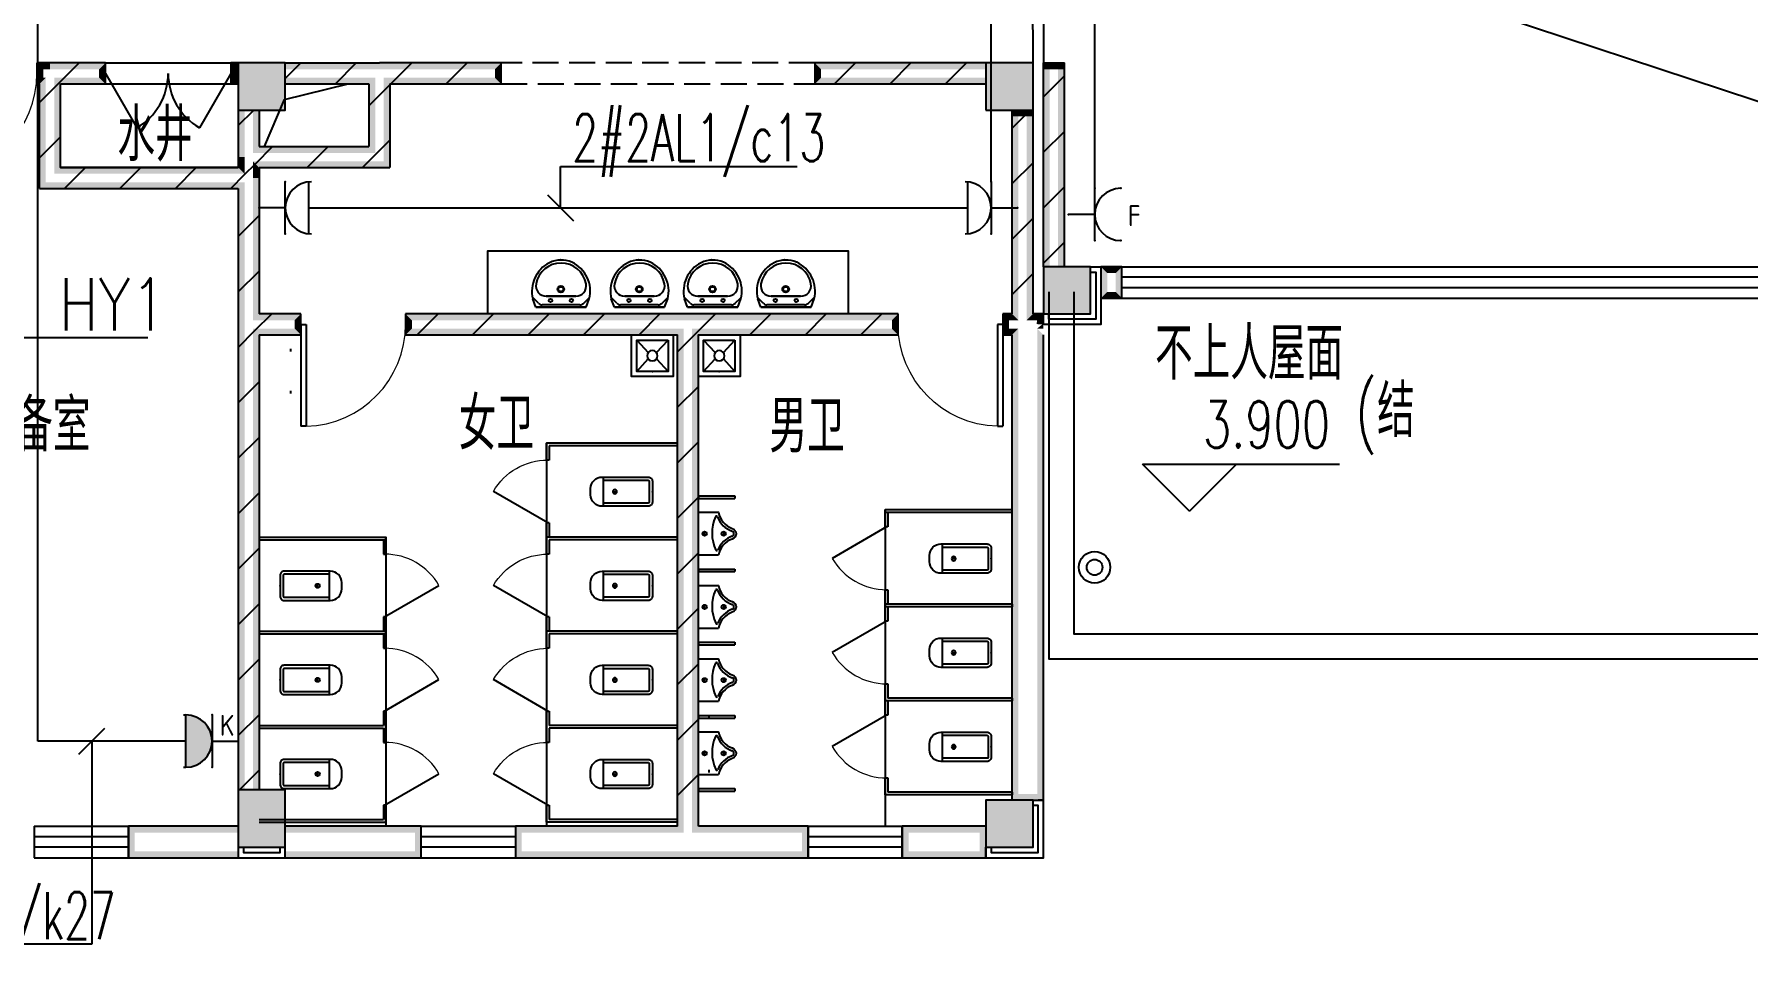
# Model space of a CAD drawing. Extents: x 101023 to 279373, y -114511 to 293844.
# Drawn here: x 171530 to 187914, y 131160 to 139963 of the extents above; entities that cross this region are included whole.
import ezdxf
from ezdxf.enums import TextEntityAlignment as Align

# ---------------------------------------------------------------- set-up
doc = ezdxf.new("R2010")
doc.units = 0
doc.header["$LTSCALE"] = 1000
doc.header["$MEASUREMENT"] = 0
doc.linetypes.add('DASH', pattern=[0.35, 0.25, -0.1])
for name, color, linetype in [('A-DOOR-HOLE', 161, 'Continuous'), ('A-Fixt', 81, 'Continuous'), ('A-WALL-PATT', 252, 'Continuous'), ('BZ', 7, 'Continuous'), ('COLUMN', 2, 'Continuous'), ('DIM-照明', 3, 'Continuous'), ('DIM_ELEV', 3, 'Continuous'), ('DOOR_FIRE', 4, 'Continuous'), ('EQUIP-插座', 3, 'Continuous'), ('PUB_HATCH', 8, 'Continuous'), ('PUB_TEXT', 7, 'Continuous'), ('PUB_WALL', 2, 'Continuous'), ('STAIR', 2, 'Continuous'), ('WALL', 2, 'Continuous'), ('WINDOW', 2, 'Continuous'), ('WIRE-照明', 6, 'Continuous'), ('厕卫厨', 252, 'Continuous'), ('厨卫', 252, 'Continuous'), ('排水', 153, 'Continuous'), ('看线', 30, 'Continuous')]:
    doc.layers.add(name, color=color, linetype=linetype)
doc.styles.add('_TCH_DIM', font='simplex.shx', dxfattribs={"bigfont": 'gbcbig.shx'})
doc.styles.add('_TEL_ATTDEF', font='gbenor', dxfattribs={"bigfont": 'gbcbig'})
doc.styles.add('_TEL_DIM', font='simplex.shx', dxfattribs={"width": 0.8, "height": 3.5, "bigfont": 'gbcbig.shx'})
doc.styles.get("Standard").update_dxf_attribs({"font": 'simplex.shx', "width": 0.8, "bigfont": 'gbcbig.shx'})
pattern_1 = [(45, (-906447.23, -635367.28), (-265.16515, 265.16515), [])]

# ---------------------------------------------------------------- blocks, each defined once
blk = doc.blocks.new('$equip$00002810')
for p, q in [((0.5, 0.5), (-0.5, 0.5)), ((0, 0.5), (0, 0))]:
    blk.add_line(p, q)
blk.add_arc((0, 1), 0.5, 180, 0)
for p in [(-0.5, 1), (0.5, 1), (-0.5, 0.5), (0.5, 0.5), (0, 0)]:
    blk.add_point(p)
at = {"color": 7, "style": '_TEL_DIM'}
blk.add_attdef('$TEXT$', text='', height=0.4, dxfattribs=at).set_placement((0.023, 1.257), align=Align.MIDDLE_CENTER)
at = {"color": 7, "style": '_TEL_DIM', "flags": 1}
for tag in ['A', 'REMARK']:
    blk.add_attdef(tag, text='', height=0.000025, dxfattribs=at).set_placement((0, 0), align=Align.MIDDLE_CENTER)
blk = doc.blocks.new('$equip$00001238')
for p, q in [((0.497, 0.95), (-0.497, 0.95)), ((0.5, 0.5), (-0.5, 0.5)), ((0, 0.5), (0, 0))]:
    blk.add_line(p, q)
blk.add_arc((0, 1), 0.5, 180, 0)
for p in [(0, 0.95), (-0.5, 0.5), (0.5, 0.5), (0, 0)]:
    blk.add_point(p)
at = {"flags": 9}
blk.add_attdef('A', (0, 0), '', height=0.00002, dxfattribs=at)
blk = doc.blocks.new('$equip$00001764')
for p, q in [((-0.5, 1.05), (-0.5, 1)), ((-0.5, 1), (0.5, 1)), ((0.5, 1.05), (0.5, 1)), ((0.5, 0.5), (-0.5, 0.5)), ((0, 0.5), (0, 0))]:
    blk.add_line(p, q)
blk.add_arc((0, 1), 0.5, 180, 0)
for p in [(-0.5, 0.5), (0.5, 0.5), (0, 0)]:
    blk.add_point(p)
for points in [[(0.433, 0.75), (-0.433, 0.75), (0.5, 1), (-0.5, 1)], [(0.25, 0.567), (-0.25, 0.567), (0.433, 0.75), (-0.433, 0.75)], [(0, 0.5), (0, 0.5), (0.25, 0.567), (-0.25, 0.567)]]:
    blk.add_solid(points)
at = {"color": 7, "style": '_TEL_DIM'}
blk.add_attdef('$TEXT$', text='', height=0.4, dxfattribs=at).set_placement((0.303, 0.211), align=Align.MIDDLE_CENTER)
at = {"color": 7, "style": '_TEL_DIM', "flags": 1}
blk.add_attdef('A', text='', height=0.00002, dxfattribs=at).set_placement((0, 0), align=Align.MIDDLE_CENTER)
blk = doc.blocks.new('np')
at = {"layer": '排水'}
for radius in [150, 75]:
    blk.add_circle((345955, 781714), radius, dxfattribs=at)
blk = doc.blocks.new('$lvtry$00000202')
at = {"color": 0}
for p, q in [((-110, -40, 0), (-110, -470, 0)), ((100, -30, 0), (-100, -30, 0)), ((110, -470, 0), (110, -40, 0)), ((140, -470, 0), (-140, -470, 0))]:
    blk.add_line(p, q, dxfattribs=at)
at = {"color": 0, "elevation": 0}
blk.add_lwpolyline([(140, -40, 0.414214), (100, 0), (-100, 0, 0.414214), (-140, -40), (-140, -480, 0.414214), (-30, -590), (30, -590, 0.414214), (140, -480)], format="xyb", close=True, dxfattribs=at)
at = {"color": 0}
blk.add_circle((0, -359, 0), 20, dxfattribs=at)
for centre, start, end in [((-100, -40, 0), 90, 180), ((100, -40, 0), 0, 90)]:
    blk.add_arc(centre, 10, start, end, dxfattribs=at)
for p in [(0, 0, 0), (0, -359, 0)]:
    blk.add_point(p, dxfattribs=at)
blk = doc.blocks.new('$TCHSYS$APDOOR2D')
blk.add_line((0.5, 0), (0, 0.866))
at = {"lineweight": 13}
blk.add_arc((0.5, 0), 1, 120, 180, dxfattribs=at)
blk = doc.blocks.new('_E6')
for p, q in [((240, 0), (-240, 0)), ((-237, 0), (239, 0)), ((240, 0), (270, -79)), ((-213, -36), (-271, -91)), ((-240, 0), (-270, -79)), ((-179, -23), (181, -23)), ((141, -105), (-141, -105)), ((-141, -105), (141, -105)), ((217, -37), (274, -95))]:
    blk.add_line(p, q)
for centre, radius in [((-99, -65), 16.3), ((2, -172), 31.6), ((2, -172), 23), ((101, -65), 16.3)]:
    blk.add_circle(centre, radius)
for centre, radius, start, end in [((28, -152), 307, 166.1751, 244.7296), ((-141, -205), 100, 90, 190.5602), ((-179, -73), 50, 90, 133.181), ((-28, -152), 307, 297.0639, 13.8249), ((141, -205), 100, 349.4398, 90), ((181, -73), 50, 44.5607, 90), ((0, -179), 243, 190.5602, 349.4398), ((0, -201), 250, 245.8071, 296.4628), ((28, -152), 307, 266.589, 266.5936)]:
    blk.add_arc(centre, radius, start, end)
at = {"width": 0.8, "flags": 9}
for tag in ['XSIZE', 'YSIZE']:
    blk.add_attdef(tag, (0, 0), '', height=0.5, dxfattribs=at)
blk = doc.blocks.new('$lvtry$00000191')
for p, q in [((-150, -150), (-39, -269)), ((39, -269), (150, -150)), ((-150, -450), (-39, -331)), ((39, -331), (150, -450))]:
    blk.add_line(p, q)
for points in [[(200, -500), (200, -100), (-200, -100), (-200, -500)], [(150, -450), (150, -150), (-150, -150), (-150, -450)]]:
    blk.add_lwpolyline(points, close=True)
blk.add_circle((0, -300), 50)
blk.add_point((0, -150))
blk = doc.blocks.new('$WINLIB2D$00000001')
at = {"color": 0}
for points in [[(-0.5, 0.5), (-0.5, -0.5)], [(-0.5, 0.5), (0.5, 0.5)], [(0.5, -0.5), (0.5, 0.5)], [(0.5, 0.1667), (-0.5, 0.1667)], [(0.5, -0.1667), (-0.5, -0.1667)], [(-0.5, -0.5), (0.5, -0.5)]]:
    blk.add_lwpolyline(points, dxfattribs=at)
blk = doc.blocks.new('$DorLib2D$00000001')
for p, q in [((0.45, 0.975), (0.5, 0.975)), ((0.45, 0), (0.45, 0.975)), ((0.5, 0), (0.5, 0.975)), ((0.5, 0), (0.45, 0))]:
    blk.add_line(p, q)
at = {"lineweight": 13}
blk.add_arc((0.475, 0), 0.975, 91.4693, 180, dxfattribs=at)
blk = doc.blocks.new('$lvtry$00000222')
at = {"color": 0, "elevation": 0}
blk.add_lwpolyline([(-205, -191), (-205, 0), (205, 0), (205, -191, 0.268068), (51, -323, -0.317765), (0, -360, -0.317765), (-51, -323, 0.268068)], format="xyb", close=True, dxfattribs=at)
at = {"color": 0}
for centre in [(0, -60, 0), (0, -242, 0)]:
    blk.add_circle(centre, 20, dxfattribs=at)
for centre, radius, start, end in [((5, -526, 0), 395, 66.6675, 114.1084), ((158, -173, 0), 10, 290.4941, 66.6675), ((-152, -175, 0), 10, 114.1084, 248.1394), ((-243, -401, 0), 233, 19.2639, 68.1394), ((0, -316, 0), 24, 199.2639, 269.4998), ((0, -316, 0), 24, 270.5002, 340.7361), ((243, -401, 0), 233, 110.4941, 160.7361)]:
    blk.add_arc(centre, radius, start, end, dxfattribs=at)
for p in [(0, -60, 0), (0, -242, 0)]:
    blk.add_point(p, dxfattribs=at)
blk = doc.blocks.new('$DorLib2D$00000231')
at = {"color": 0}
for p, q in [((-0.5, 0), (-0.25, 0.433)), ((0.5, 0), (0.25, 0.433))]:
    blk.add_line(p, q, dxfattribs=at)
for centre, start, end in [((-0.5, 0), 0, 60), ((0.5, 0), 120, 180)]:
    blk.add_arc(centre, 0.5, start, end, dxfattribs=at)
blk = doc.blocks.new('_FZH')
blk.add_lwpolyline([(-0.5, -0.5), (0.5, -0.5), (0.5, 0.5), (-0.5, 0.5)], close=True)
at = {"layer": 'PUB_HATCH'}
blk.add_solid([(-0.5, -0.5), (0.5, -0.5), (-0.5, 0.5), (0.5, 0.5)], dxfattribs=at)
blk = doc.blocks.new('A$C54854E18')
at = {"layer": 'A-WALL-PATT'}
h = blk.add_hatch(dxfattribs=at)
h.set_pattern_fill('普通砖', color=256, scale=150, style=0)
h.set_pattern_definition(pattern_1)
h.paths.add_polyline_path([(55300, 91205.5), (55500, 91405.5), (55500, 92205.5), (55440, 92265.5), (55400, 92272.2), (55360, 92265.5), (55300, 92205.5)])
h = blk.add_hatch(dxfattribs=at)
h.set_pattern_fill('普通砖', color=256, scale=150, style=0)
h.set_pattern_definition(pattern_1)
h.paths.add_polyline_path([(55440, 92265.5), (55500, 92205.5), (55930, 92205.5), (55930, 92405.5), (55400, 92405.5), (55400, 92272.2)])
h = blk.add_hatch(dxfattribs=at)
h.set_pattern_fill('普通砖', color=256, scale=150, style=0)
h.set_pattern_definition(pattern_1)
h.paths.add_polyline_path([(57200, 92205.5), (57200, 92405.5), (57130, 92405.5), (57130, 92205.5)])
h = blk.add_hatch(dxfattribs=at)
h.set_pattern_fill('普通砖', color=256, scale=150, style=0)
h.set_pattern_definition(pattern_1)
h.paths.add_polyline_path([(57650, 92405.5), (57650, 92205.5), (58450, 92205.5), (58510, 92265.5), (58550, 92272.2), (58550, 92405.5)])
h = blk.add_hatch(dxfattribs=at)
h.set_pattern_fill('普通砖', color=256, scale=150, style=0)
h.set_pattern_definition(pattern_1)
h.paths.add_polyline_path([(58550, 92272.2), (58510, 92265.5), (58450, 92205.5), (58450, 91605.5), (58650, 91405.5), (58650, 92205.5), (58590, 92265.5)])
h = blk.add_hatch(dxfattribs=at)
h.set_pattern_fill('普通砖', color=256, scale=150, style=0)
h.set_pattern_definition(pattern_1)
h.paths.add_polyline_path([(58590, 92265.5), (58650, 92205.5), (59713.9, 92205.5), (59713.9, 92405.5), (58550, 92405.5), (58550, 92272.2)])
h = blk.add_hatch(dxfattribs=at)
h.set_pattern_fill('普通砖', color=256, scale=150, style=0)
h.set_pattern_definition(pattern_1)
h.paths.add_polyline_path([(64349.9, 92205.5), (64349.9, 92405.5), (62713.9, 92405.5), (62713.9, 92205.5)])
h = blk.add_hatch(dxfattribs=at)
h.set_pattern_fill('普通砖', color=256, scale=150, style=0)
h.set_pattern_definition(pattern_1)
h.paths.add_polyline_path([(64899.9, 90455.5), (65099.9, 90455.5), (65099.9, 92405.5), (64899.9, 92405.5)])
h = blk.add_hatch(dxfattribs=at)
h.set_pattern_fill('普通砖', color=256, scale=150, style=0)
h.set_pattern_definition(pattern_1)
h.paths.add_polyline_path([(57400, 91955.5), (57200, 91955.5), (57200, 91505.5), (57333.3, 91505.5), (57340, 91545.5), (57400, 91605.5)])
h = blk.add_hatch(dxfattribs=at)
h.set_pattern_fill('普通砖', color=256, scale=150, style=0)
h.set_pattern_definition(pattern_1)
h.paths.add_polyline_path([(64759.1, 89906.8), (64740, 89945.5), (64800, 90005.5), (64800, 91955.5), (64600, 91955.5), (64600, 90005.5), (64660, 89945.5)])
h = blk.add_hatch(dxfattribs=at)
h.set_pattern_fill('普通砖', color=256, scale=150, style=0)
h.set_pattern_definition(pattern_1)
h.paths.add_polyline_path([(57333.3, 91505.5), (57340, 91465.5), (57400, 91405.5), (58650, 91405.5), (58450, 91605.5), (57400, 91605.5), (57340, 91545.5)])
h = blk.add_hatch(dxfattribs=at)
h.set_pattern_fill('普通砖', color=256, scale=150, style=0)
h.set_pattern_definition(pattern_1)
h.paths.add_polyline_path([(57333.3, 91505.5), (57200, 91505.5), (57200, 91405.5), (57260, 91345.5), (57266.7, 91305.5), (57400, 91305.5), (57400, 91405.5), (57340, 91465.5)])
h = blk.add_hatch(dxfattribs=at)
h.set_pattern_fill('普通砖', color=256, scale=150, style=0)
h.set_pattern_definition(pattern_1)
h.paths.add_polyline_path([(55500, 91405.5), (55300, 91205.5), (57200, 91205.5), (57260, 91265.5), (57266.7, 91305.5), (57260, 91345.5), (57200, 91405.5)])
h = blk.add_hatch(dxfattribs=at)
h.set_pattern_fill('普通砖', color=256, scale=150, style=0)
h.set_pattern_definition(pattern_1)
h.paths.add_polyline_path([(57266.7, 91305.5), (57260, 91265.5), (57200, 91205.5), (57200, 89905.5), (57333.3, 89905.5), (57340, 89945.5), (57400, 90005.5), (57400, 91305.5)])
h = blk.add_hatch(dxfattribs=at)
h.set_pattern_fill('普通砖', color=256, scale=150, style=0)
h.set_pattern_definition(pattern_1)
h.paths.add_polyline_path([(57340, 89865.5), (57400, 89805.5), (57800, 89805.5), (57800, 90005.5), (57400, 90005.5), (57340, 89945.5), (57333.3, 89905.5)])
h = blk.add_hatch(dxfattribs=at)
h.set_pattern_fill('普通砖', color=256, scale=150, style=0)
h.set_pattern_definition(pattern_1)
h.paths.add_polyline_path([(61500, 89872.2), (61500, 90005.5), (58800, 90005.5), (58800, 89805.5), (61400, 89805.5), (61460, 89865.5)])
h = blk.add_hatch(dxfattribs=at)
h.set_pattern_fill('普通砖', color=256, scale=150, style=0)
h.set_pattern_definition(pattern_1)
h.paths.add_polyline_path([(61540, 89865.5), (61600, 89805.5), (63510, 89805.5), (63510, 90005.5), (61500, 90005.5), (61500, 89872.2)])
h = blk.add_hatch(dxfattribs=at)
h.set_pattern_fill('普通砖', color=256, scale=150, style=0)
h.set_pattern_definition(pattern_1)
h.paths.add_polyline_path([(57200, 85105.5), (57200, 85455.5), (57400, 85455.5), (57400, 89805.5), (57340, 89865.5), (57333.3, 89905.5), (57200, 89905.5)])
h = blk.add_hatch(dxfattribs=at)
h.set_pattern_fill('普通砖', color=256, scale=150, style=0)
h.set_pattern_definition(pattern_1)
h.paths.add_polyline_path([(61500, 85005.5), (61600, 85105.5), (61600, 89805.5), (61540, 89865.5), (61500, 89872.2), (61460, 89865.5), (61400, 89805.5), (61400, 85105.5)])
at = {"layer": 'PUB_WALL'}
for points in [[(55400, 92405.5), (55275, 92405.5), (55335, 92345.5), (55400, 92345.5)], [(55275, 92405.5), (55275, 92205.5), (55335, 92265.5), (55335, 92345.5)], [(55275, 92205.5), (55300, 92205.5), (55360, 92265.5), (55335, 92265.5)], [(55300, 91205.5), (55300, 92205.5), (55360, 92265.5), (55360, 91265.5)], [(55930, 92405.5), (55400, 92405.5), (55400, 92345.5), (55870, 92345.5)], [(55500, 91405.5), (55500, 92205.5), (55440, 92265.5), (55440, 91345.5)], [(55500, 92205.5), (55930, 92205.5), (55870, 92265.5), (55440, 92265.5)], [(55930, 92205.5), (55930, 92405.5), (55870, 92345.5), (55870, 92265.5)], [(57200, 92345.5), (57200, 92405.5), (57130, 92405.5), (57190, 92345.5)], [(57130, 92405.5), (57130, 92205.5), (57190, 92265.5), (57190, 92345.5)], [(57200, 92205.5), (57200, 92265.5), (57190, 92265.5), (57130, 92205.5)], [(57650, 92405.5), (57200, 92405.5), (57260, 92345.5), (57590, 92345.5)], [(57200, 92405.5), (57200, 91955.5), (57260, 92015.5), (57260, 92345.5)], [(57650, 91955.5), (57650, 92405.5), (57590, 92345.5), (57590, 92015.5)], [(57650, 92405.5), (57650, 92345.5), (58550, 92345.5), (58550, 92405.5)], [(57650, 92265.5), (57650, 92205.5), (58450, 92205.5), (58510, 92265.5)], [(58450, 92205.5), (58450, 91605.5), (58510, 91545.5), (58510, 92265.5)], [(59713.9, 92405.5), (58550, 92405.5), (58550, 92345.5), (59653.9, 92345.5)], [(58650, 92205.5), (59713.9, 92205.5), (59653.9, 92265.5), (58590, 92265.5)], [(58650, 92205.5), (58650, 91405.5), (58590, 91465.5), (58590, 92265.5)], [(59713.9, 92205.5), (59713.9, 92405.5), (59653.9, 92345.5), (59653.9, 92265.5)], [(64349.9, 92345.5), (64349.9, 92405.5), (62713.9, 92405.5), (62773.9, 92345.5)], [(62713.9, 92405.5), (62713.9, 92205.5), (62773.9, 92265.5), (62773.9, 92345.5)], [(64349.9, 92205.5), (64349.9, 92265.5), (62773.9, 92265.5), (62713.9, 92205.5)], [(64799.9, 92405.5), (64349.9, 92405.5), (64409.9, 92345.5), (64739.9, 92345.5)], [(64349.9, 92405.5), (64349.9, 91955.5), (64409.9, 92015.5), (64409.9, 92345.5)], [(64799.9, 91955.5), (64799.9, 92405.5), (64739.9, 92345.5), (64739.9, 92015.5)], [(64899.9, 90455.5), (64959.9, 90455.5), (64959.9, 92405.5), (64899.9, 92405.5)], [(64899.9, 92405.5), (64899.9, 92345.5), (65099.9, 92345.5), (65099.9, 92405.5)], [(65039.9, 90455.5), (65099.9, 90455.5), (65099.9, 92405.5), (65039.9, 92405.5)], [(57200, 91955.5), (57650, 91955.5), (57590, 92015.5), (57260, 92015.5)], [(57260, 91955.5), (57200, 91955.5), (57200, 91505.5), (57260, 91505.5)], [(57400, 91955.5), (57340, 91955.5), (57340, 91545.5), (57400, 91605.5)], [(64349.9, 91955.5), (64799.9, 91955.5), (64739.9, 92015.5), (64409.9, 92015.5)], [(64600, 90005.5), (64660, 89945.5), (64660, 91955.5), (64600, 91955.5)], [(64600, 91955.5), (64600, 91895.5), (64800, 91895.5), (64800, 91955.5)], [(64800, 90005.5), (64800, 91955.5), (64740, 91955.5), (64740, 89945.5)], [(57400, 91605.5), (58450, 91605.5), (58510, 91545.5), (57340, 91545.5)], [(57200, 91505.5), (57200, 91405.5), (57260, 91345.5), (57260, 91505.5)], [(57400, 91405.5), (58650, 91405.5), (58590, 91465.5), (57340, 91465.5)], [(57400, 91405.5), (57400, 91305.5), (57340, 91305.5), (57340, 91465.5)], [(55300, 91205.5), (57200, 91205.5), (57260, 91265.5), (55360, 91265.5)], [(55500, 91405.5), (57200, 91405.5), (57260, 91345.5), (55440, 91345.5)], [(57200, 91205.5), (57200, 89905.5), (57260, 89905.5), (57260, 91265.5)], [(57400, 91305.5), (57400, 90005.5), (57340, 89945.5), (57340, 91305.5)], [(65349.9, 90455.5), (64899.9, 90455.5), (64959.9, 90395.5), (65289.9, 90395.5)], [(64899.9, 90455.5), (64899.9, 90005.5), (64959.9, 90065.5), (64959.9, 90395.5)], [(65349.9, 90005.5), (65349.9, 90455.5), (65289.9, 90395.5), (65289.9, 90065.5)], [(65650, 90455.5), (65449.9, 90455.5), (65509.9, 90395.5), (65590, 90395.5)], [(65449.9, 90455.5), (65449.9, 90155.5), (65509.9, 90215.5), (65509.9, 90395.5)], [(65650, 90155.5), (65650, 90455.5), (65590, 90395.5), (65590, 90215.5)], [(65449.9, 90155.5), (65650, 90155.5), (65590, 90215.5), (65509.9, 90215.5)], [(57800, 90005.5), (57400, 90005.5), (57340, 89945.5), (57740, 89945.5)], [(57800, 89805.5), (57800, 90005.5), (57740, 89945.5), (57740, 89865.5)], [(61500, 90005.5), (58800, 90005.5), (58860, 89945.5), (61500, 89945.5)], [(58800, 90005.5), (58800, 89805.5), (58860, 89865.5), (58860, 89945.5)], [(63510, 90005.5), (61500, 90005.5), (61500, 89945.5), (63450, 89945.5)], [(63510, 89805.5), (63510, 90005.5), (63450, 89945.5), (63450, 89865.5)], [(64600, 90005.5), (64510, 90005.5), (64570, 89945.5), (64660, 89945.5)], [(64510, 90005.5), (64510, 89805.5), (64570, 89865.5), (64570, 89945.5)], [(64900, 90005.5), (64800, 90005.5), (64740, 89945.5), (64900, 89945.5)], [(64895.6, 89905.3), (64900, 90005.5), (64840.1, 90008.2), (64835.7, 89908)], [(64899.9, 90005.5), (65349.9, 90005.5), (65289.9, 90065.5), (64959.9, 90065.5)], [(57200, 85105.5), (57200, 85455.5), (57260, 85455.5), (57260, 89905.5), (57200, 89905.5)], [(57400, 89805.5), (57800, 89805.5), (57740, 89865.5), (57340, 89865.5)], [(57340, 85455.5), (57400, 85455.5), (57400, 89805.5), (57340, 89865.5)], [(58800, 89805.5), (61400, 89805.5), (61460, 89865.5), (58860, 89865.5)], [(61400, 85105.5), (61400, 89805.5), (61460, 89865.5), (61460, 85045.5)], [(61600, 85105.5), (61600, 89805.5), (61540, 89865.5), (61540, 85045.5)], [(61600, 89805.5), (63510, 89805.5), (63450, 89865.5), (61540, 89865.5)], [(64510, 89805.5), (64600, 89805.5), (64660, 89865.5), (64570, 89865.5)], [(64600, 85355.5), (64660, 85355.5), (64660, 89865.5), (64600, 89805.5)], [(64895.6, 89905.3), (64895.3, 89911.9), (64840, 89865.5), (64900, 89865.5)], [(64900, 85355.5), (64900, 89805.5), (64840, 89865.5), (64840, 85355.5)], [(57650, 85455.5), (57200, 85455.5), (57260, 85395.5), (57590, 85395.5)], [(57200, 85455.5), (57200, 84905.5), (57260, 84965.5), (57260, 85395.5)], [(57650, 84905.5), (57650, 85455.5), (57590, 85395.5), (57590, 84965.5)], [(64600, 85355.5), (64900, 85355.5), (64900, 85415.5), (64600, 85415.5)], [(64799.9, 85355.5), (64349.9, 85355.5), (64409.9, 85295.5), (64739.9, 85295.5)], [(64349.9, 85355.5), (64349.9, 84905.5), (64409.9, 84965.5), (64409.9, 85295.5)], [(64799.9, 84905.5), (64799.9, 85355.5), (64739.9, 85295.5), (64739.9, 84965.5)], [(57200, 85105.5), (56150, 85105.5), (56210, 85045.5), (57200, 85045.5)], [(56150, 85105.5), (56150, 84805.5), (56210, 84865.5), (56210, 85045.5)], [(57650, 85105.5), (57650, 85045.5), (58890, 85045.5), (58950, 85105.5)], [(58950, 84805.5), (58950, 85105.5), (58890, 85045.5), (58890, 84865.5)], [(61400, 85105.5), (59850, 85105.5), (59910, 85045.5), (61460, 85045.5)], [(59850, 85105.5), (59850, 84805.5), (59910, 84865.5), (59910, 85045.5)], [(62650, 85105.5), (61600, 85105.5), (61540, 85045.5), (62590, 85045.5)], [(62650, 84805.5), (62650, 85105.5), (62590, 85045.5), (62590, 84865.5)], [(64349.9, 85105.5), (63550, 85105.5), (63610, 85045.5), (64289.9, 85045.5)], [(63550, 85105.5), (63550, 84805.5), (63610, 84865.5), (63610, 85045.5)], [(64349.9, 84805.5), (64349.9, 85105.5), (64289.9, 85045.5), (64289.9, 84865.5)], [(57200, 84905.5), (57650, 84905.5), (57590, 84965.5), (57260, 84965.5)], [(64349.9, 84905.5), (64799.9, 84905.5), (64739.9, 84965.5), (64409.9, 84965.5)], [(56150, 84805.5), (57200, 84805.5), (57200, 84865.5), (56210, 84865.5)], [(57650, 84805.5), (58950, 84805.5), (58890, 84865.5), (57650, 84865.5)], [(59850, 84805.5), (61500, 84805.5), (61500, 84865.5), (59910, 84865.5)], [(61500, 84805.5), (62650, 84805.5), (62590, 84865.5), (61500, 84865.5)], [(63550, 84805.5), (64349.9, 84805.5), (64289.9, 84865.5), (63610, 84865.5)]]:
    blk.add_hatch(color=256, dxfattribs=at).paths.add_polyline_path(points)
blk.add_lwpolyline([(55500, 92205.5), (57200, 92205.5), (57200, 91405.5), (55500, 91405.5)], close=True)
for points in [[(57450, 91605.5), (57641.3, 92055.6), (58250, 92205.5)], [(65349.9, 90455.5), (65449.9, 90455.5), (65449.9, 89905.5), (64900, 89905.5), (64900, 90005.5)], [(65349.9, 90405.5), (65399.9, 90405.5), (65399.9, 89955.5), (64950, 89955.5), (64950, 90005.5)], [(64950, 90215.5), (64950, 86705.5), (72650, 86705.5)], [(65190, 90215.5), (65190, 86945.5), (72650, 86945.5)], [(61400, 88770.5), (60147.5, 88770.5), (60147.5, 85105.5)], [(64600, 88130.5), (63387.5, 88130.5), (63387.5, 85105.5)], [(57400, 87870.5), (58612.5, 87870.5), (58612.5, 85105.5)], [(64349.9, 84905.5), (64349.9, 84805.5), (64900, 84805.5), (64900, 85355.5), (64849.9, 85355.5)], [(64399.9, 84905.5), (64399.9, 84855.5), (64850, 84855.5), (64850, 85305.5), (64799.9, 85305.5)], [(57200, 84905.5), (57200, 84805.5), (57650, 84805.5), (57650, 84905.5)], [(57250, 84905.5), (57250, 84855.5), (57600, 84855.5), (57600, 84905.5)]]:
    blk.add_lwpolyline(points)
at = {"layer": 'A-DOOR-HOLE', "linetype": 'DASH'}
for p, q in [((62713.9, 92405.5), (59713.9, 92405.5)), ((59713.9, 92205.5), (62713.9, 92205.5))]:
    blk.add_line(p, q, dxfattribs=at)
at = {"layer": 'DIM_ELEV'}
for p, q in [((66297, 88118.8), (65847, 88568.8)), ((65847, 88568.8), (67730.5, 88568.8)), ((66297, 88118.8), (66747, 88568.8))]:
    blk.add_line(p, q, dxfattribs=at)
at = {"layer": 'DOOR_FIRE'}
for p, q in [((55930, 92405.5), (57130, 92405.5)), ((55930, 92205.5), (57130, 92205.5))]:
    blk.add_line(p, q, dxfattribs=at)
at = {"layer": 'WALL'}
for p, q in [((55400, 92405.5), (55275, 92405.5)), ((55275, 92405.5), (55275, 92205.5)), ((55930, 92405.5), (55400, 92405.5)), ((55930, 92205.5), (55930, 92405.5)), ((57200, 92405.5), (57130, 92405.5)), ((57130, 92405.5), (57130, 92205.5)), ((57650, 92405.5), (58550, 92405.5)), ((59713.9, 92405.5), (58550, 92405.5)), ((59713.9, 92205.5), (59713.9, 92405.5)), ((64349.9, 92405.5), (62713.9, 92405.5)), ((62713.9, 92405.5), (62713.9, 92205.5)), ((64899.9, 90455.5), (64899.9, 92405.5)), ((64899.9, 92405.5), (65099.9, 92405.5)), ((65099.9, 90455.5), (65099.9, 92405.5)), ((55275, 92205.5), (55300, 92205.5)), ((55300, 91205.5), (55300, 92205.5)), ((55500, 91405.5), (55500, 92205.5)), ((55500, 92205.5), (55930, 92205.5)), ((57130, 92205.5), (57200, 92205.5)), ((57650, 92205.5), (58450, 92205.5)), ((58450, 92205.5), (58450, 91605.5)), ((58650, 92205.5), (59713.9, 92205.5)), ((58650, 92205.5), (58650, 91405.5)), ((62713.9, 92205.5), (64349.9, 92205.5)), ((57200, 91955.5), (57200, 91505.5)), ((57400, 91955.5), (57400, 91605.5)), ((64600, 90005.5), (64600, 91955.5)), ((64799.9, 91955.5), (64800, 91955.5)), ((64800, 90005.5), (64800, 91955.5)), ((57400, 91605.5), (58450, 91605.5)), ((57200, 91505.5), (57200, 91405.5)), ((55500, 91405.5), (57200, 91405.5)), ((57400, 91405.5), (58650, 91405.5)), ((57400, 91405.5), (57400, 91305.5)), ((57400, 91305.5), (57400, 90005.5)), ((55300, 91205.5), (57200, 91205.5)), ((57200, 91205.5), (57200, 89905.5)), ((65650, 90455.5), (65449.9, 90455.5)), ((65449.9, 90455.5), (65449.9, 90155.5)), ((65650, 90155.5), (65650, 90455.5)), ((65449.9, 90155.5), (65650, 90155.5)), ((57800, 90005.5), (57400, 90005.5)), ((57800, 89805.5), (57800, 90005.5)), ((61500, 90005.5), (58800, 90005.5)), ((58800, 90005.5), (58800, 89805.5)), ((63510, 90005.5), (61500, 90005.5)), ((63510, 89805.5), (63510, 90005.5)), ((64600, 90005.5), (64510, 90005.5)), ((64510, 90005.5), (64510, 89805.5)), ((64900, 90005.5), (64800, 90005.5)), ((64895.6, 89905.3), (64900, 90005.5)), ((57200, 89905.5), (57200, 85455.5)), ((57400, 89805.5), (57800, 89805.5)), ((57400, 89805.5), (57400, 85455.5)), ((58800, 89805.5), (61400, 89805.5)), ((61400, 85105.5), (61400, 89805.5)), ((61600, 85105.5), (61600, 89805.5)), ((61600, 89805.5), (63510, 89805.5)), ((64510, 89805.5), (64600, 89805.5)), ((64600, 85355.5), (64600, 89805.5)), ((64895.6, 89905.3), (64895.3, 89911.9)), ((64900, 85355.5), (64900, 89805.5)), ((61600, 88266), (61950, 88266)), ((61600, 88266), (61600, 88241)), ((61600, 88241), (61950, 88241)), ((61950, 88266), (61950, 88241)), ((61600, 87566), (61950, 87566)), ((61600, 87566), (61600, 87541)), ((61600, 87541), (61950, 87541)), ((61950, 87566), (61950, 87541)), ((61600, 86866), (61950, 86866)), ((61600, 86866), (61600, 86841)), ((61600, 86841), (61950, 86841)), ((61950, 86866), (61950, 86841)), ((61600, 86166), (61950, 86166)), ((61600, 86166), (61600, 86141)), ((61600, 86141), (61950, 86141)), ((61950, 86166), (61950, 86141)), ((61600, 85466), (61950, 85466)), ((61600, 85466), (61600, 85441)), ((61600, 85441), (61950, 85441)), ((61950, 85466), (61950, 85441)), ((64799.9, 85355.5), (64900, 85355.5)), ((57200, 85105.5), (56150, 85105.5)), ((56150, 85105.5), (56150, 84805.5)), ((58950, 85105.5), (57650, 85105.5)), ((58950, 84805.5), (58950, 85105.5)), ((61400, 85105.5), (59850, 85105.5)), ((59850, 85105.5), (59850, 84805.5)), ((62650, 85105.5), (61600, 85105.5)), ((62650, 84805.5), (62650, 85105.5)), ((64349.9, 85105.5), (63550, 85105.5)), ((63550, 85105.5), (63550, 84805.5)), ((64349.9, 84805.5), (64349.9, 84905.5)), ((56150, 84805.5), (57200, 84805.5)), ((57650, 84805.5), (58950, 84805.5)), ((59850, 84805.5), (61500, 84805.5)), ((61500, 84805.5), (62650, 84805.5)), ((63550, 84805.5), (64349.9, 84805.5))]:
    blk.add_line(p, q, dxfattribs=at)
at = {"layer": '厕卫厨'}
blk.add_lwpolyline([(63034.8, 90005.5), (63034.8, 90605.5), (59584.8, 90605.5), (59584.8, 90005.5)], dxfattribs=at)
at = {"layer": '厨卫'}
for p, q in [((57700, 89670.5), (57700, 89645.5)), ((57700, 89270.5), (57700, 89245.5)), ((57700, 89270.5), (57700, 89245.5)), ((57700, 89270.5), (57700, 89245.5)), ((61400, 88770.5), (60147.5, 88770.5)), ((60147.5, 88608.1), (60147.5, 88770.5)), ((61400, 88745.5), (60172.5, 88745.5)), ((60172.5, 88745.5), (60172.5, 88608.1)), ((60172.5, 88608.1), (60147.5, 88608.1)), ((60172.5, 88008.1), (60147.5, 88008.1)), ((60147.5, 87858.1), (60147.5, 88008.1)), ((60172.5, 88008.1), (60172.5, 87870.5)), ((63387.5, 87968.1), (63387.5, 88130.5)), ((64600, 88130.5), (63387.5, 88130.5)), ((64600, 88105.5), (63387.5, 88105.5)), ((63412.5, 88105.5), (63412.5, 87968.1)), ((57400, 87870.5), (57400, 87845.5)), ((57400, 87870.5), (58612.5, 87870.5)), ((57400, 87870.5), (57400, 87845.5)), ((57400, 87870.5), (58587.5, 87870.5)), ((57400, 87870.5), (57400, 87845.5)), ((57400, 87870.5), (57400, 87845.5)), ((57400, 87870.5), (57400, 87845.5)), ((57400, 87845.5), (58587.5, 87845.5)), ((57400, 87845.5), (58612.5, 87845.5)), ((58587.5, 87845.5), (58587.5, 87708.1)), ((58612.5, 87708.1), (58612.5, 87870.5)), ((61400, 87870.5), (60147.5, 87870.5)), ((61400, 87870.5), (60147.5, 87870.5)), ((60147.5, 87708.1), (60147.5, 87870.5)), ((61400, 87845.5), (60172.5, 87845.5)), ((61400, 87845.5), (60172.5, 87845.5)), ((60172.5, 87845.5), (60172.5, 87708.1)), ((63412.5, 87968.1), (63387.5, 87968.1)), ((58587.5, 87708.1), (58612.5, 87708.1)), ((60172.5, 87708.1), (60147.5, 87708.1)), ((63387.5, 87368.1), (63412.5, 87368.1)), ((63387.5, 87205.5), (63387.5, 87368.1)), ((63412.5, 87368.1), (63412.5, 87230.5)), ((63387.5, 87068.1), (63387.5, 87230.5)), ((64600, 87230.5), (63387.5, 87230.5)), ((64600, 87205.5), (63387.5, 87205.5)), ((64600, 87205.5), (63387.5, 87205.5)), ((64600, 87230.5), (63412.5, 87230.5)), ((64600, 87230.5), (63412.5, 87230.5)), ((64600, 87230.5), (63412.5, 87230.5)), ((64600, 87205.5), (63412.5, 87205.5)), ((63412.5, 87205.5), (63412.5, 87068.1)), ((64600, 87205.5), (63412.5, 87205.5)), ((64600, 87230.5), (64600, 87205.5)), ((64600, 87230.5), (64600, 87205.5)), ((58587.5, 87108.1), (58587.5, 86970.5)), ((58612.5, 87108.1), (58587.5, 87108.1)), ((58612.5, 86958.1), (58612.5, 87108.1)), ((60172.5, 87108.1), (60147.5, 87108.1)), ((60147.5, 86958.1), (60147.5, 87108.1)), ((60172.5, 87108.1), (60172.5, 86970.5)), ((63412.5, 87068.1), (63387.5, 87068.1)), ((57400, 86970.5), (57400, 86945.5)), ((57400, 86970.5), (58612.5, 86970.5)), ((57400, 86970.5), (57400, 86945.5)), ((57400, 86970.5), (58587.5, 86970.5)), ((57400, 86970.5), (57400, 86945.5)), ((57400, 86970.5), (57400, 86945.5)), ((57400, 86970.5), (57400, 86945.5)), ((57400, 86970.5), (57400, 86945.5)), ((57400, 86945.5), (58587.5, 86945.5)), ((57400, 86945.5), (58612.5, 86945.5)), ((58587.5, 86945.5), (58587.5, 86808.1)), ((58612.5, 86808.1), (58612.5, 86970.5)), ((61400, 86970.5), (60147.5, 86970.5)), ((60147.5, 86808.1), (60147.5, 86970.5)), ((61400, 86945.5), (60172.5, 86945.5)), ((60172.5, 86945.5), (60172.5, 86808.1)), ((58587.5, 86808.1), (58612.5, 86808.1)), ((60172.5, 86808.1), (60147.5, 86808.1)), ((63387.5, 86468.1), (63412.5, 86468.1)), ((63387.5, 86305.5), (63387.5, 86468.1)), ((63412.5, 86468.1), (63412.5, 86330.5)), ((58587.5, 86208.1), (58587.5, 86070.5)), ((58612.5, 86208.1), (58587.5, 86208.1)), ((58612.5, 86058.1), (58612.5, 86208.1)), ((60147.5, 86208.1), (60172.5, 86208.1)), ((60147.5, 86058.1), (60147.5, 86208.1)), ((60172.5, 86208.1), (60172.5, 86070.5)), ((63387.5, 86168.1), (63387.5, 86318)), ((64600, 86305.5), (63387.5, 86305.5)), ((64600, 86330.5), (63412.5, 86330.5)), ((64600, 86330.5), (63412.5, 86330.5)), ((63412.5, 86305.5), (63412.5, 86168.1)), ((64600, 86305.5), (63412.5, 86305.5)), ((64600, 86330.5), (64600, 86305.5)), ((64600, 86330.5), (64600, 86305.5)), ((57400, 86070.5), (58587.5, 86070.5)), ((57400, 86045.5), (58587.5, 86045.5)), ((58587.5, 86045.5), (58587.5, 85908.1)), ((58612.5, 85908.1), (58612.5, 86058)), ((60147.5, 85908.1), (60147.5, 86058)), ((61400, 86070.5), (60172.5, 86070.5)), ((60172.5, 86045.5), (60172.5, 85908.1)), ((61400, 86045.5), (60172.5, 86045.5)), ((61700, 86166), (61700, 86141)), ((61700, 86166), (61700, 86141)), ((63412.5, 86168.1), (63387.5, 86168.1)), ((58587.5, 85908.1), (58612.5, 85908.1)), ((60172.5, 85908.1), (60147.5, 85908.1)), ((61700, 85645.5), (61700, 85620.5)), ((61700, 85645.5), (61700, 85620.5)), ((63387.5, 85568.1), (63412.5, 85568.1)), ((63387.5, 85405.5), (63387.5, 85568.1)), ((63412.5, 85568.1), (63412.5, 85430.5)), ((64600, 85405.5), (63387.5, 85405.5)), ((64600, 85430.5), (63412.5, 85430.5)), ((64600, 85430.5), (64600, 85405.5)), ((58587.5, 85308.1), (58587.5, 85170.5)), ((58612.5, 85308.1), (58587.5, 85308.1)), ((58612.5, 85145.5), (58612.5, 85308.1)), ((60147.5, 85308.1), (60172.5, 85308.1)), ((60147.5, 85145.5), (60147.5, 85308.1)), ((60172.5, 85308.1), (60172.5, 85170.5)), ((57400, 85170.5), (58587.5, 85170.5)), ((57400, 85145.5), (58612.5, 85145.5)), ((61400, 85145.5), (60147.5, 85145.5)), ((61400, 85170.5), (60172.5, 85170.5))]:
    blk.add_line(p, q, dxfattribs=at)
at = {"layer": '看线'}
for p, q in [((64799.9, 92405), (64798, 96940.3)), ((64899.9, 96940.3), (64899.9, 92405))]:
    blk.add_line(p, q, dxfattribs=at)
at = {"layer": 'A-Fixt', "rotation": 90}
for p in [(61600, 87903.5), (61600, 87203.5), (61600, 86503.5), (61600, 85803.5)]:
    blk.add_blockref('$lvtry$00000222', p, dxfattribs=at)
at = {"layer": 'COLUMN', "xscale": 449.9999995146645, "rotation": 359.9999999772178}
for p, yscale, zscale in [((57425, 92180.5), 450.0000003768364, 450.0000003768364), ((64574.9, 92180.5), 450.0000003768364, 450.0000003768364), ((65124.9, 90230.5), 450.0000003768364, 450.0000003768364), ((57425, 85180.5), 549.9999999012798, 549.9999999012798), ((64574.9, 85130.5), 450.0000003768364, 450.0000003768364)]:
    blk.add_blockref('_FZH', p, dxfattribs=dict(at, yscale=yscale, zscale=zscale))
at = {"layer": 'DOOR_FIRE', "xscale": 1200, "yscale": 1200, "zscale": 200, "rotation": 180}
blk.add_blockref('$DorLib2D$00000231', (56530, 92305.5), dxfattribs=at)
at = {"layer": 'WINDOW'}
for name, p, xscale, yscale, zscale, rotation in [('$DorLib2D$00000001', (54775, 92305.5), 1000, 1000, -1000, 180), ('$WINLIB2D$00000001', (69050, 90305.5), -6800, 300, 6800, 180), ('$DorLib2D$00000001', (58300, 89905.5), 1000, 1000, 1000, 180), ('$DorLib2D$00000001', (64010, 89905.5), -1000, 1000, -1000, 180), ('$WINLIB2D$00000001', (55700, 84955.5), 900, 300, -900, 359.9999999999958), ('$WINLIB2D$00000001', (59400, 84955.5), -900, 300, -900, 179.9999999999966), ('$WINLIB2D$00000001', (63100, 84955.5), 900, 300, -900, 359.9999999999952)]:
    blk.add_blockref(name, p, dxfattribs=dict(at, xscale=xscale, yscale=yscale, zscale=zscale, rotation=rotation))
at = {"layer": '厕卫厨', "rotation": 180}
for p in [(60287.1, 90070), (61037.1, 90070), (61737.1, 90070), (62437.1, 90070)]:
    blk.add_blockref('_E6', p, dxfattribs=at)
at = {"layer": '厨卫', "xscale": -1}
for name, p, rotation in [('$lvtry$00000191', (61160, 89305.5), 180), ('$lvtry$00000191', (61800, 89305.5), 180), ('$lvtry$00000202', (61160, 88305.6), 270.0000005866131), ('$lvtry$00000202', (64400, 87665.6), 270.0000005866131), ('$lvtry$00000202', (61160, 87405.6), 270.0000005866131), ('$lvtry$00000202', (64400, 86765.6), 270.0000005866131), ('$lvtry$00000202', (61160, 86505.6), 270.0000005866131), ('$lvtry$00000202', (64400, 85865.6), 270.0000005866131), ('$lvtry$00000202', (61160, 85605.6), 270.0000005866131)]:
    blk.add_blockref(name, p, dxfattribs=dict(at, rotation=rotation))
at = {"layer": '厨卫', "yscale": 600, "zscale": 25}
for p, xscale, rotation in [((60160, 88308.1), -600, 89.99999960053185), ((63400, 87668.1), 600, 90.0000005866021), ((58600, 87408.1), 600, 270.0000003994681), ((60160, 87408.1), -600, 89.99999960053185), ((63400, 86768.1), 600, 90.0000005866021), ((58600, 86508.1), 600, 270.0000003994681), ((60160, 86508.1), -600, 89.99999960053185), ((63400, 85868.1), 600, 90.0000005866021), ((58600, 85608.1), 600, 270.0000005866021), ((60160, 85608.1), -600, 89.99999941339789)]:
    blk.add_blockref('$TCHSYS$APDOOR2D', p, dxfattribs=dict(at, xscale=xscale, rotation=rotation))
at = {"layer": '厨卫', "rotation": 89.9999994133869}
for p in [(57600, 87405.6), (57600, 86505.6), (57600, 85605.6)]:
    blk.add_blockref('$lvtry$00000202', p, dxfattribs=at)
at = {"layer": '排水'}
blk.add_blockref('np', (-280566.3, -694131.9), dxfattribs=at)
at = {"layer": 'DIM_ELEV', "color": 7, "style": '_TCH_DIM', "width": 0.705882}
blk.add_text('3.900', height=446.25, dxfattribs=at).set_placement((66425.5, 88726.3))
at = {"layer": 'PUB_TEXT'}
for s, p in [('水井', (56044.3, 91467.7)), ('不上人屋面', (65966.3, 89376.5)), ('准备室', (54707, 88690)), ('女卫', (59308.3, 88704.8)), ('男卫', (62279.2, 88679.9))]:
    blk.add_text(s, height=500, dxfattribs=at).set_placement(p)
at = {"layer": 'PUB_TEXT', "style": '_TCH_DIM', "width": 0.705882}
blk.add_text('(', height=500, dxfattribs=at).set_placement((67880.5, 88826.3))
at = {"layer": 'PUB_TEXT', "style": '_TCH_DIM'}
blk.add_text('结', height=500, dxfattribs=at).set_placement((68090.5, 88826.3))

msp = doc.modelspace()

# ---------------------------------------------------------------- linework, layer by layer
at = {"layer": 'BZ'}
msp.add_line((172614, 137061), (170645, 137061), dxfattribs=at)
at = {"layer": 'DIM-照明'}
for p, q in [((176438, 138427), (176685, 138179)), ((171957, 133079), (172205, 133327))]:
    msp.add_line(p, q, dxfattribs=at)
for points in [[(176561, 138303), (176561, 138699)], [(176561, 138699), (178825, 138699)], [(172081, 133203), (172081, 131260)], [(172081, 131260), (169741, 131260)]]:
    msp.add_lwpolyline(points, dxfattribs=at)
at = {"layer": 'WIRE-照明'}
for p, q in [((192030, 137988), (181608, 141438)), ((171563, 133203), (171563, 140894)), ((180680, 138553), (180680, 140894)), ((181670, 138490), (181670, 140220)), ((174155, 138303), (180455, 138303)), ((172980, 133203), (171563, 133203))]:
    msp.add_line(p, q, dxfattribs=at)

# ---------------------------------------------------------------- block references
at = {"layer": 'EQUIP-插座', "xscale": 500, "yscale": 500, "zscale": 500}
for p, rotation in [((173680, 138303), 270), ((180930, 138303), 90)]:
    msp.add_blockref('$equip$00001238', p, dxfattribs=dict(at, rotation=rotation))
at = {"layer": 'EQUIP-插座'}
ref = msp.add_blockref('$equip$00002810', (181420, 138240), dxfattribs=dict(at, xscale=500, yscale=500, zscale=500, rotation=270))
ref.add_attrib('$TEXT$', 'F', dxfattribs={"layer": '0', "color": 7, "height": 200, "style": '_TEL_ATTDEF'}).set_placement((182048, 138228), align=Align.MIDDLE_CENTER)
ref = msp.add_blockref('$equip$00001764', (173480, 133203), dxfattribs=dict(at, xscale=500, yscale=500, zscale=500, rotation=90))
ref.add_attrib('$TEXT$', 'K', dxfattribs={"layer": '0', "color": 7, "height": 200, "style": '_TEL_ATTDEF'}).set_placement((173374, 133354), align=Align.MIDDLE_CENTER)
at = {"layer": 'STAIR'}
msp.add_blockref('A$C54854E18', (116280, 47283), dxfattribs=at)

# ---------------------------------------------------------------- texts
at = {"layer": 'BZ', "style": '_TEL_DIM', "width": 0.8}
msp.add_text('HY1', height=500, dxfattribs=at).set_placement((171766, 137129))
at = {"layer": 'DIM-照明', "color": 7, "style": '_TEL_DIM', "width": 0.64}
for s, p in [('2#2AL1/c13', (176674, 138749)), ('2#2AK1/k27', (169853, 131310))]:
    msp.add_text(s, height=450, dxfattribs=at).set_placement(p)

doc.saveas('drawing.dxf')
